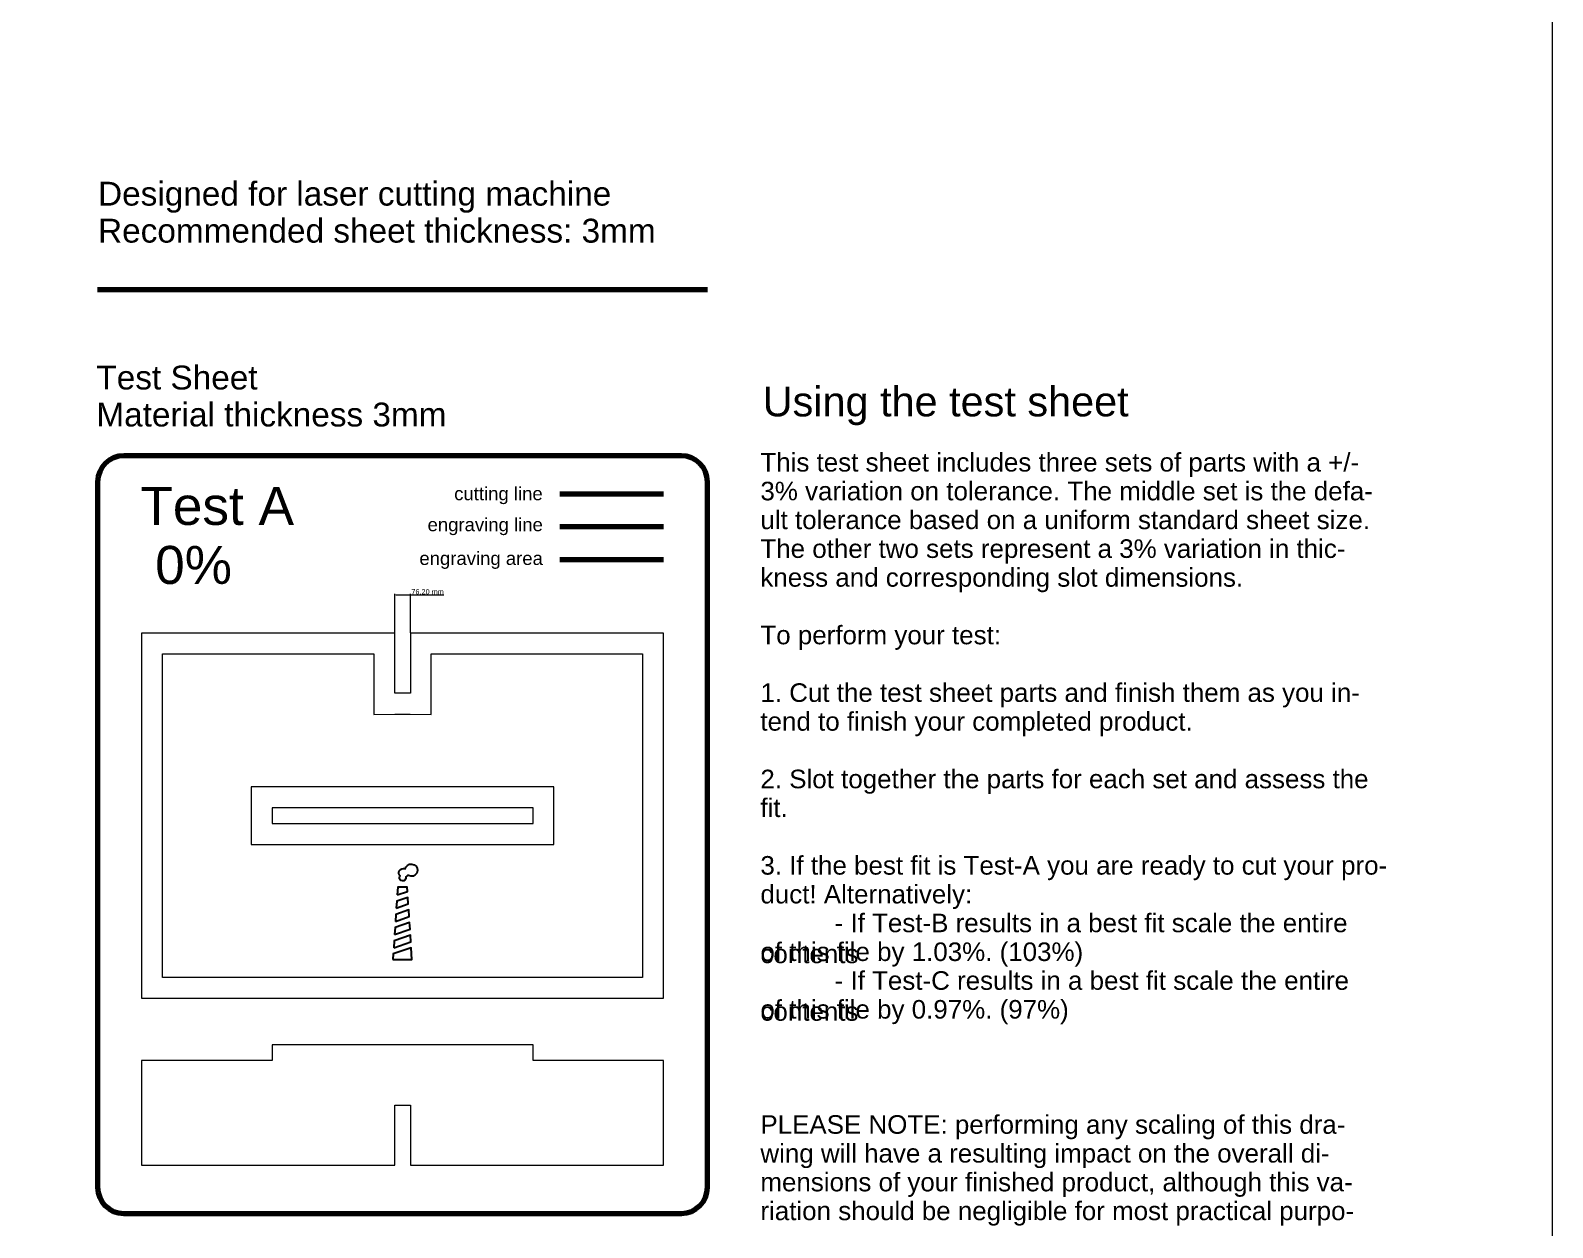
# Model space of a CAD drawing. Header units: millimetres. Extents: x -717 to 729, y -471 to 474.
# Drawn here: x 437.7 to 729.4, y 15.1 to 244.5 of the extents above; entities that cross this region are included whole.
import ezdxf
from ezdxf.lldxf.tags import DXFTag

# ---------------------------------------------------------------- set-up
doc = ezdxf.new("R2010")
doc.units = ezdxf.units.MM
doc.header["$MEASUREMENT"] = 0
doc.layers.add('Livello 1', color=7, linetype='Continuous')
doc.styles.add('0', font='arial.ttf', dxfattribs={"height": 1})
tags = doc.linetypes.add('New Line2', pattern=[0.2, 0.1, -0.1]).pattern_tags.tags
tags[6:7] = [DXFTag(74, 4), DXFTag(75, 0), DXFTag(340, '0'), DXFTag(46, 1.0), DXFTag(50, 0.0), DXFTag(44, 0.0), DXFTag(45, 0.0)]
tags[4:5] = [DXFTag(74, 4), DXFTag(75, 0), DXFTag(340, '0'), DXFTag(46, 1.0), DXFTag(50, 0.0), DXFTag(44, 0.0), DXFTag(45, 0.0)]
tags = doc.linetypes.add('New Line6', pattern=[0.2, 0.1, -0.1]).pattern_tags.tags
tags[6:7] = [DXFTag(74, 4), DXFTag(75, 0), DXFTag(340, '0'), DXFTag(46, 1.0), DXFTag(50, 0.0), DXFTag(44, 0.0), DXFTag(45, 0.0)]
tags[4:5] = [DXFTag(74, 4), DXFTag(75, 0), DXFTag(340, '0'), DXFTag(46, 1.0), DXFTag(50, 0.0), DXFTag(44, 0.0), DXFTag(45, 0.0)]
doc.dimstyles.get("Standard").update_dxf_attribs({"dimtxt": 0.18, "dimasz": 0.18, "dimexe": 0.18, "dimexo": 0.0625, "dimgap": 0.09, "dimtad": 0, "dimtih": 1, "dimtoh": 1, "dimdec": 4, "dimzin": 0, "dimdsep": 46, "dimtxsty": 'Standard', "dimcen": 0.09, "dimadec": 0, "dimazin": 0, "dimtfac": 1, "dimtdec": 4, "dimtofl": 0, "dimtmove": 0, "dimatfit": 3, "dimfxl": 1, "dimtolj": 1, "dimtzin": 0, "dimarcsym": 0})

# ---------------------------------------------------------------- blocks, each defined once
blk = doc.blocks.new('*D1')
at = {"layer": 'Defpoints', "color": 0}
for p in [(510.5369, 136.3211), (507.5369, 129.0196), (510.5369, 129.0196)]:
    blk.add_point(p, dxfattribs=at)
at = {"layer": 'Livello 1', "color": 6, "lineweight": 9}
for p, q in [((507.5369, 129.0821), (507.5369, 136.5011)), ((507.7169, 136.3211), (510.3569, 136.3211)), ((510.5369, 129.0821), (510.5369, 136.5011)), ((510.5369, 136.3211), (516.9479, 136.3211))]:
    blk.add_line(p, q, dxfattribs=at)
at = {"layer": 'Livello 1', "color": 6}
for points in [[(507.7169, 136.3511), (507.7169, 136.2911), (507.5369, 136.3211)], [(510.3569, 136.2911), (510.3569, 136.3511), (510.5369, 136.3211)]]:
    blk.add_solid(points, dxfattribs=at)
at = {"layer": 'Livello 1', "color": 6, "insert": (513.8324, 136.9216), "char_height": 1, "attachment_point": 5, "style": '0'}
blk.add_mtext('\\A1;76.20 mm', dxfattribs=at)

msp = doc.modelspace()

# ---------------------------------------------------------------- linework, layer by layer
at = {"layer": 'Livello 1', "color": 7, "lineweight": 20}
msp.add_lwpolyline([(-716.7436, -470.9808), (729.3632, -470.9808), (729.3632, 473.8992), (-716.7436, 473.8992), (-716.7436, -470.9808)], close=True, dxfattribs=at)
at = {"layer": 'Livello 1', "color": 22, "linetype": 'New Line6', "lineweight": 100}
msp.add_open_spline([(450.609, 194.8445), (450.609, 194.8445), (567.4491, 194.8445), (567.4491, 194.8445)], degree=3, dxfattribs=at)
at = {"layer": 'Livello 1', "color": 253, "linetype": 'New Line2', "lineweight": 100}
msp.add_open_spline([(455.6169, 162.9927), (455.6169, 162.9927), (562.457, 162.9927), (562.457, 162.9927), (562.457, 162.9927), (565.207, 162.9927), (567.457, 160.7427), (567.457, 157.9927), (567.457, 157.9927), (567.457, 157.9927), (567.457, 22.7893), (567.457, 22.7893), (567.457, 22.7893), (567.457, 20.0393), (565.207, 17.7893), (562.457, 17.7893), (562.457, 17.7893), (562.457, 17.7893), (455.6169, 17.7893), (455.6169, 17.7893), (455.6169, 17.7893), (452.8669, 17.7893), (450.6169, 20.0393), (450.6169, 22.7893), (450.6169, 22.7893), (450.6169, 22.7893), (450.6169, 157.9927), (450.6169, 157.9927), (450.6169, 157.9927), (450.6169, 160.7427), (452.8669, 162.9927), (455.6169, 162.9927)], degree=3, knots=[0, 0, 0, 0, 0.111111111, 0.111111111, 0.111111111, 0.111111111, 0.222222222, 0.222222222, 0.222222222, 0.222222222, 0.333333333, 0.333333333, 0.333333333, 0.333333333, 0.444444444, 0.444444444, 0.444444444, 0.444444444, 0.555555556, 0.555555556, 0.555555556, 0.555555556, 0.666666667, 0.666666667, 0.666666667, 0.666666667, 0.777777778, 0.777777778, 0.777777778, 0.777777778, 1, 1, 1, 1], dxfattribs=at)
at = {"layer": 'Livello 1', "color": 5, "lineweight": 100}
msp.add_open_spline([(539.1402, 155.7104), (539.1402, 155.7104), (559.0369, 155.7104), (559.0369, 155.7104)], degree=3, dxfattribs=at)
at = {"layer": 'Livello 1', "color": 1, "lineweight": 100}
msp.add_open_spline([(539.1402, 149.4188), (539.1402, 149.4188), (559.0369, 149.4188), (559.0369, 149.4188)], degree=3, dxfattribs=at)
at = {"layer": 'Livello 1', "lineweight": 100}
msp.add_open_spline([(539.1402, 143.1272), (539.1402, 143.1272), (559.0369, 143.1272), (559.0369, 143.1272)], degree=3, dxfattribs=at)
at = {"layer": 'Livello 1', "color": 5, "lineweight": 0}
for points, knots in [([(459.0369, 129.0196), (459.0369, 129.0196), (507.5369, 129.0196), (507.5369, 129.0196), (507.5369, 129.0196), (507.5369, 129.0196), (507.5369, 117.4791), (507.5369, 117.4791), (507.5369, 117.4791), (507.622, 117.4801), (510.4518, 117.4801), (510.5369, 117.4791), (510.5369, 117.4791), (510.5369, 117.4791), (510.5369, 129.0196), (510.5369, 129.0196), (510.5369, 129.0196), (510.5369, 129.0196), (559.0369, 129.0196), (559.0369, 129.0196), (559.0369, 129.0196), (559.0369, 129.0196), (559.0369, 59.0196), (559.0369, 59.0196), (559.0369, 59.0196), (559.0369, 59.0196), (459.0369, 59.0196), (459.0369, 59.0196), (459.0369, 59.0196), (459.0369, 59.0196), (459.0369, 129.0196), (459.0369, 129.0196)], [0, 0, 0, 0, 0.111111111, 0.111111111, 0.111111111, 0.111111111, 0.222222222, 0.222222222, 0.222222222, 0.222222222, 0.333333333, 0.333333333, 0.333333333, 0.333333333, 0.444444444, 0.444444444, 0.444444444, 0.444444444, 0.555555556, 0.555555556, 0.555555556, 0.555555556, 0.666666667, 0.666666667, 0.666666667, 0.666666667, 0.777777778, 0.777777778, 0.777777778, 0.777777778, 1, 1, 1, 1]), ([(534.037, 95.5196), (534.037, 95.5196), (534.037, 92.5196), (534.037, 92.5196), (534.037, 92.5196), (534.037, 92.5196), (484.0369, 92.5196), (484.0369, 92.5196), (484.0369, 92.5196), (484.0369, 92.5196), (484.0369, 95.5196), (484.0369, 95.5196), (484.0369, 95.5196), (484.0369, 95.5196), (534.037, 95.5196), (534.037, 95.5196)], [0, 0, 0, 0, 0.2, 0.2, 0.2, 0.2, 0.4, 0.4, 0.4, 0.4, 0.6, 0.6, 0.6, 0.6, 1, 1, 1, 1]), ([(484.037, 50.0843), (484.037, 50.0843), (534.0369, 50.0843), (534.0369, 50.0843), (534.0369, 50.0843), (534.0369, 50.0843), (534.0368, 47.0843), (534.0368, 47.0843), (534.0368, 47.0843), (534.0368, 47.0843), (559.0369, 47.0843), (559.0369, 47.0843), (559.0369, 47.0843), (559.0369, 47.0843), (559.0369, 27.0572), (559.0369, 27.0572), (559.0369, 27.0572), (559.0369, 27.0572), (510.5455, 27.0572), (510.5455, 27.0572), (510.5455, 27.0572), (510.5455, 27.0572), (510.5455, 38.5708), (510.5455, 38.5708), (510.5455, 38.5708), (510.5455, 38.5708), (507.5455, 38.5708), (507.5455, 38.5708), (507.5455, 38.5708), (507.5455, 38.5708), (507.5455, 27.0572), (507.5455, 27.0572), (507.5455, 27.0572), (507.5455, 27.0572), (459.0369, 27.0572), (459.0369, 27.0572), (459.0369, 27.0572), (459.0369, 27.0572), (459.0369, 47.0843), (459.0369, 47.0843), (459.0369, 47.0843), (459.0369, 47.0843), (484.0371, 47.0843), (484.0371, 47.0843), (484.0371, 47.0843), (484.0371, 47.0843), (484.037, 50.0843), (484.037, 50.0843)], [0, 0, 0, 0, 0.076923077, 0.076923077, 0.076923077, 0.076923077, 0.153846154, 0.153846154, 0.153846154, 0.153846154, 0.230769231, 0.230769231, 0.230769231, 0.230769231, 0.307692308, 0.307692308, 0.307692308, 0.307692308, 0.384615385, 0.384615385, 0.384615385, 0.384615385, 0.461538462, 0.461538462, 0.461538462, 0.461538462, 0.538461538, 0.538461538, 0.538461538, 0.538461538, 0.615384615, 0.615384615, 0.615384615, 0.615384615, 0.692307692, 0.692307692, 0.692307692, 0.692307692, 0.769230769, 0.769230769, 0.769230769, 0.769230769, 0.846153846, 0.846153846, 0.846153846, 0.846153846, 1, 1, 1, 1])]:
    msp.add_open_spline(points, degree=3, knots=knots, dxfattribs=at)
at = {"layer": 'Livello 1', "color": 1, "lineweight": 0}
for points, knots in [([(463.0369, 125.0196), (463.0369, 125.0196), (463.0369, 63.0196), (463.0369, 63.0196), (463.0369, 63.0196), (463.0369, 63.0196), (555.0369, 63.0196), (555.0369, 63.0196), (555.0369, 63.0196), (555.0369, 63.0196), (555.0369, 125.0196), (555.0369, 125.0196), (555.0369, 125.0196), (555.0369, 125.0196), (514.5369, 125.0196), (514.5369, 125.0196), (514.5369, 125.0196), (514.5369, 125.0196), (514.5369, 113.4318), (514.5369, 113.4318), (514.5369, 113.4318), (514.5369, 113.4318), (510.5086, 113.4792), (510.5086, 113.4792), (510.5086, 113.4792), (509.5311, 113.4841), (508.5504, 113.4841), (507.5729, 113.4792), (507.5729, 113.4792), (507.5729, 113.4792), (503.5369, 113.4318), (503.5369, 113.4318), (503.5369, 113.4318), (503.5369, 113.4318), (503.5369, 125.0196), (503.5369, 125.0196), (503.5369, 125.0196), (503.5369, 125.0196), (463.0369, 125.0196), (463.0369, 125.0196)], [0, 0, 0, 0, 0.090909091, 0.090909091, 0.090909091, 0.090909091, 0.181818182, 0.181818182, 0.181818182, 0.181818182, 0.272727273, 0.272727273, 0.272727273, 0.272727273, 0.363636364, 0.363636364, 0.363636364, 0.363636364, 0.454545455, 0.454545455, 0.454545455, 0.454545455, 0.545454545, 0.545454545, 0.545454545, 0.545454545, 0.636363636, 0.636363636, 0.636363636, 0.636363636, 0.727272727, 0.727272727, 0.727272727, 0.727272727, 0.818181818, 0.818181818, 0.818181818, 0.818181818, 1, 1, 1, 1]), ([(538.037, 99.5196), (538.037, 99.5196), (538.037, 88.5196), (538.037, 88.5196), (538.037, 88.5196), (538.037, 88.5196), (480.0369, 88.5196), (480.0369, 88.5196), (480.0369, 88.5196), (480.0369, 88.5196), (480.0369, 99.5196), (480.0369, 99.5196), (480.0369, 99.5196), (480.0369, 99.5196), (538.037, 99.5196), (538.037, 99.5196)], [0, 0, 0, 0, 0.2, 0.2, 0.2, 0.2, 0.4, 0.4, 0.4, 0.4, 0.6, 0.6, 0.6, 0.6, 1, 1, 1, 1])]:
    msp.add_open_spline(points, degree=3, knots=knots, dxfattribs=at)
at = {"layer": 'Livello 1'}
for points, knots in [([(511.7601, 83.0304), (512.0623, 83.6085), (511.8386, 84.3221), (511.2605, 84.6243), (511.2605, 84.6243), (510.6824, 84.9265), (509.9688, 84.7029), (509.6666, 84.1248), (509.6666, 84.1248), (509.6119, 84.0203), (509.5746, 83.9113), (509.5533, 83.8012), (509.5533, 83.8012), (509.1221, 83.9946), (508.6217, 83.8431), (508.4144, 83.4466), (508.4144, 83.4466), (508.2474, 83.1271), (508.3196, 82.7421), (508.5659, 82.4771), (508.5659, 82.4771), (508.5511, 82.4557), (508.5374, 82.4332), (508.5251, 82.4095), (508.5251, 82.4095), (508.3647, 82.1028), (508.4786, 81.7266), (508.7795, 81.5693), (508.7795, 81.5693), (509.0803, 81.412), (509.4542, 81.5332), (509.6146, 81.84), (509.6146, 81.84), (509.6865, 81.9775), (509.7032, 82.1289), (509.6727, 82.2684), (509.6727, 82.2684), (509.8164, 82.3429), (509.9377, 82.4582), (510.0166, 82.609), (510.0166, 82.609), (510.0166, 82.609), (510.0221, 82.6198), (510.0221, 82.6198), (510.0221, 82.6198), (510.0673, 82.5873), (510.1153, 82.5574), (510.1661, 82.5309), (510.1661, 82.5309), (510.7442, 82.2287), (511.4578, 82.4523), (511.7601, 83.0304)], [0, 0, 0, 0, 0.071428571, 0.071428571, 0.071428571, 0.071428571, 0.142857143, 0.142857143, 0.142857143, 0.142857143, 0.214285714, 0.214285714, 0.214285714, 0.214285714, 0.285714286, 0.285714286, 0.285714286, 0.285714286, 0.357142857, 0.357142857, 0.357142857, 0.357142857, 0.428571429, 0.428571429, 0.428571429, 0.428571429, 0.5, 0.5, 0.5, 0.5, 0.571428571, 0.571428571, 0.571428571, 0.571428571, 0.642857143, 0.642857143, 0.642857143, 0.642857143, 0.714285714, 0.714285714, 0.714285714, 0.714285714, 0.785714286, 0.785714286, 0.785714286, 0.785714286, 0.857142857, 0.857142857, 0.857142857, 0.857142857, 1, 1, 1, 1]), ([(508.0045, 78.8189), (508.0045, 78.8189), (508.1024, 80.3071), (508.1024, 80.3071), (508.1024, 80.3071), (508.1024, 80.3071), (509.9213, 80.3071), (509.9213, 80.3071), (509.9213, 80.3071), (509.9213, 80.3071), (509.9754, 79.5064), (509.9754, 79.5064), (509.9754, 79.5064), (509.9754, 79.5064), (508.0045, 78.8189), (508.0045, 78.8189)], [0, 0, 0, 0, 0.2, 0.2, 0.2, 0.2, 0.4, 0.4, 0.4, 0.4, 0.6, 0.6, 0.6, 0.6, 1, 1, 1, 1]), ([(507.672, 73.765), (507.672, 73.765), (507.7596, 75.0955), (507.7596, 75.0955), (507.7596, 75.0955), (507.7596, 75.0955), (510.2155, 75.9524), (510.2155, 75.9524), (510.2155, 75.9524), (510.2155, 75.9524), (510.3013, 74.6822), (510.3013, 74.6822), (510.3013, 74.6822), (510.3013, 74.6822), (507.672, 73.765), (507.672, 73.765)], [0, 0, 0, 0, 0.2, 0.2, 0.2, 0.2, 0.4, 0.4, 0.4, 0.4, 0.6, 0.6, 0.6, 0.6, 1, 1, 1, 1]), ([(507.8382, 76.2919), (507.8382, 76.2919), (507.9258, 77.6225), (507.9258, 77.6225), (507.9258, 77.6225), (507.9258, 77.6225), (510.0526, 78.3644), (510.0526, 78.3644), (510.0526, 78.3644), (510.0526, 78.3644), (510.1383, 77.0943), (510.1383, 77.0943), (510.1383, 77.0943), (510.1383, 77.0943), (507.8382, 76.2919), (507.8382, 76.2919)], [0, 0, 0, 0, 0.2, 0.2, 0.2, 0.2, 0.4, 0.4, 0.4, 0.4, 0.6, 0.6, 0.6, 0.6, 1, 1, 1, 1]), ([(507.5058, 71.2381), (507.5058, 71.2381), (507.5933, 72.5687), (507.5933, 72.5687), (507.5933, 72.5687), (507.5933, 72.5687), (510.3785, 73.5403), (510.3785, 73.5403), (510.3785, 73.5403), (510.3785, 73.5403), (510.4643, 72.2701), (510.4643, 72.2701), (510.4643, 72.2701), (510.4643, 72.2701), (507.5058, 71.2381), (507.5058, 71.2381)], [0, 0, 0, 0, 0.2, 0.2, 0.2, 0.2, 0.4, 0.4, 0.4, 0.4, 0.6, 0.6, 0.6, 0.6, 1, 1, 1, 1]), ([(507.3395, 68.7111), (507.3395, 68.7111), (507.4271, 70.0417), (507.4271, 70.0417), (507.4271, 70.0417), (507.4271, 70.0417), (510.5415, 71.1282), (510.5415, 71.1282), (510.5415, 71.1282), (510.5415, 71.1282), (510.6273, 69.858), (510.6273, 69.858), (510.6273, 69.858), (510.6273, 69.858), (507.3395, 68.7111), (507.3395, 68.7111)], [0, 0, 0, 0, 0.2, 0.2, 0.2, 0.2, 0.4, 0.4, 0.4, 0.4, 0.6, 0.6, 0.6, 0.6, 1, 1, 1, 1]), ([(507.193, 66.4837), (507.193, 66.4837), (507.2609, 67.5147), (507.2609, 67.5147), (507.2609, 67.5147), (507.2609, 67.5147), (510.7044, 68.716), (510.7044, 68.716), (510.7044, 68.716), (510.7044, 68.716), (510.8307, 66.4738), (510.8307, 66.4738), (510.8307, 66.4738), (510.8307, 66.4738), (507.193, 66.4837), (507.193, 66.4837)], [0, 0, 0, 0, 0.2, 0.2, 0.2, 0.2, 0.4, 0.4, 0.4, 0.4, 0.6, 0.6, 0.6, 0.6, 1, 1, 1, 1])]:
    msp.add_open_spline(points, degree=3, knots=knots, dxfattribs=at)

# ---------------------------------------------------------------- texts
at = {"layer": 'Livello 1', "style": '0'}
for s, height, p in [('Designed for laser cutting machine', 4.57164, (450.70074, 210.92457)), ('Recommended sheet thickness: 3mm', 4.57164, (450.70074, 203.83117)), ('Test Sheet ', 4.57164, (450.37994, 175.69203)), ('Using the test sheet', 5.678712, (578.04025, 170.53699)), ('Material thickness 3mm', 4.57164, (450.37994, 168.59863)), ('Test A  ', 7.294176, (458.80392, 149.73872)), ('cutting line', 2.539728, (518.9284, 154.46691)), ('engraving line', 2.539728, (513.8279, 148.52631)), (' 0%', 7.294176, (458.80392, 138.42092)), ('engraving area', 2.539728, (512.2586, 142.06281))]:
    msp.add_text(s, height=height, dxfattribs=at).set_placement(p)
at = {"layer": 'Livello 1', "char_height": 3.555936, "width": 118.7697, "attachment_point": 1}
for s, insert in [('\\fArial|p34;This test sheet includes three sets of parts with a +/- ', (577.595, 163.51954)), ('\\fArial|p34;3% variation on tolerance. The middle set is the defa-', (577.595, 158.00204)), ('\\fArial|p34;ult tolerance based on a uniform standard sheet size. ', (577.595, 152.48454)), ('\\fArial|p34;The other two sets represent a 3% variation in thic-', (577.595, 146.96704)), ('\\fArial|p34;kness and corresponding slot dimensions.', (577.595, 141.44954)), ('\\fArial|p34;To perform your test:', (577.595, 130.41454)), ('\\fArial|p34;1. Cut the test sheet parts and finish them as you in-', (577.595, 119.37954)), ('\\fArial|p34;tend to finish your completed product.', (577.595, 113.86204)), ('\\fArial|p34;2. Slot together the parts for each set and assess the ', (577.595, 102.82704)), ('\\fArial|p34;fit.', (577.595, 97.30954)), ('\\fArial|p34;3. If the best fit is Test-A you are ready to cut your pro-', (577.595, 86.27454)), ('\\fArial|p34;duct! Alternatively:', (577.595, 80.75704)), ('\\fArial|p34;^I- If Test-B results in a best fit scale the entire contents ', (577.595, 75.23954)), ('\\fArial|p34;of this file by 1.03%. (103%) ', (577.595, 69.72204)), ('\\fArial|p34;^I- If Test-C results in a best fit scale the entire contents ', (577.595, 64.20454)), ('\\fArial|p34;of this file by 0.97%. (97%)', (577.595, 58.68704)), ('\\fArial|p34;PLEASE NOTE: performing any scaling of this dra-', (577.595, 36.61704)), ('\\fArial|p34;wing will have a resulting impact on the overall di-', (577.595, 31.09954)), ('\\fArial|p34;mensions of your finished product, although this va-', (577.595, 25.58204)), ('\\fArial|p34;riation should be negligible for most practical purpo-', (577.595, 20.06454))]:
    msp.add_mtext(s, dxfattribs=dict(at, insert=insert))

# ---------------------------------------------------------------- dimensions: what is measured, and where the dimension line sits
at = {"layer": 'Livello 1'}
dim = msp.add_aligned_dim(p1=(507.5369, 129.0196), p2=(510.5369, 129.0196), distance=7.3015, dimstyle='Standard', override={"dimtxt": 4.2333, "dimtad": 1, "dimjust": 0, "dimtih": 0, "dimdec": 2, "dimlfac": 25.4, "dimzin": 1, "dimlunit": 2, "dimpost": '<> mm', "dimtxsty": '0', "dimclrd": 6, "dimclre": 6, "dimclrt": 6, "dimlwd": 9, "dimlwe": 9}, dxfattribs=at)
dim.commit()
dim.dimension.update_dxf_attribs({"geometry": '*D1', "text_midpoint": (513.8324, 136.9216)})

doc.saveas('drawing.dxf')
